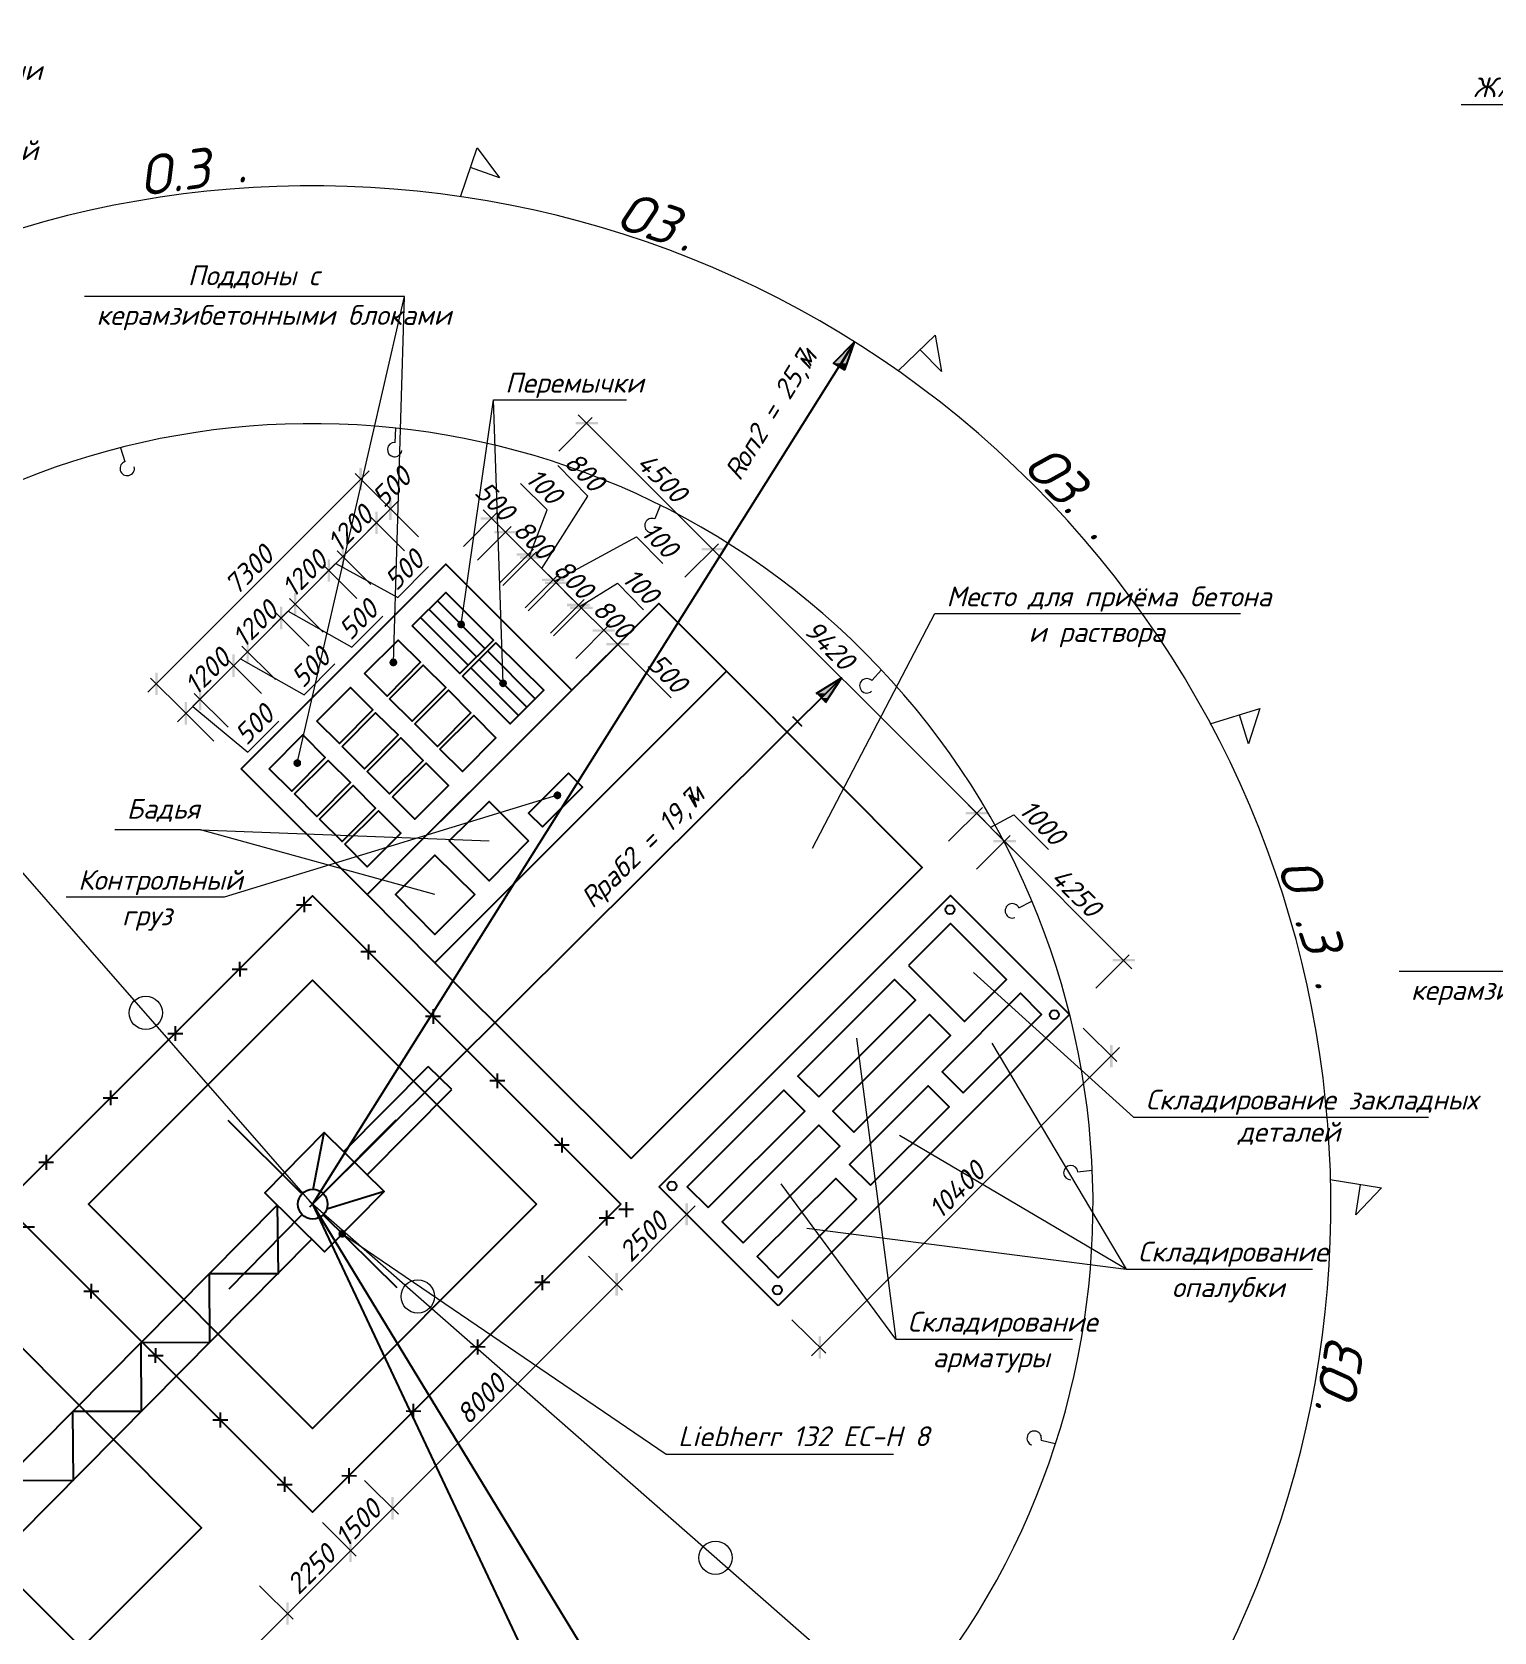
# Model space of a CAD drawing. Header units: millimetres. Extents: x 2279 to 5236, y 896 to 2828.
# Drawn here: x 4580.9 to 4765.5, y 1738.5 to 1940.4 of the extents above; entities that cross this region are included whole.
import ezdxf

# ---------------------------------------------------------------- set-up
doc = ezdxf.new("R2010")
doc.units = ezdxf.units.MM
for name, color, linetype in [('PDF _!!ОСНОВНАЯ', 7, 'Continuous'), ('PDF _!!ТОНКАЯ', 7, 'Continuous'), ('PDF _0', 7, 'Continuous'), ('PDF _СПДС_!!ТОНКАЯ', 7, 'Continuous'), ('PDF _Текст', 7, 'Continuous')]:
    doc.layers.add(name, color=color, linetype=linetype)
doc.styles.add('PDF ISOCPEUR Italic', font='isocpeui.ttf')

msp = doc.modelspace()

# ---------------------------------------------------------------- linework, layer by layer
at = {"layer": 'PDF _!!ОСНОВНАЯ', "lineweight": 20}
for points in [[(4635, 1919.62), (4637.11, 1925.81), (4639.91, 1922.04), (4636.27, 1923.31)], [(4690.2, 1897.61), (4694.9, 1902.18), (4695.71, 1897.57), (4693, 1900.32)], [(4729.62, 1853.12), (4735.88, 1855.06), (4734.48, 1850.58), (4733.34, 1854.26)], [(4744.77, 1795.63), (4751.25, 1794.57), (4747.99, 1791.18), (4748.62, 1794.99)]]:
    msp.add_lwpolyline(points, dxfattribs=at)
at = {"layer": 'PDF _!!ОСНОВНАЯ', "lineweight": 25}
for points in [[(4631.78, 1822.97), (4668.57, 1859.76), (4660.02, 1868.31), (4623.23, 1831.57)], [(4656.55, 1798.25), (4693.29, 1835), (4668.57, 1859.76), (4631.78, 1822.97)], [(4645.37, 1840.12), (4650.41, 1845.12), (4648.63, 1846.89), (4643.59, 1841.86)], [(4643.59, 1838.34), (4638.6, 1833.3), (4633.56, 1838.34), (4638.6, 1843.34)], [(4636.82, 1831.57), (4631.78, 1826.53), (4626.78, 1831.57), (4631.78, 1836.56)], [(4675.09, 1779.67), (4660.06, 1794.69), (4696.85, 1831.48), (4711.88, 1816.45)], [(4691.56, 1822.64), (4698.63, 1815.57), (4703.92, 1820.86), (4696.85, 1827.93)], [(4680.21, 1806.04), (4692.45, 1818.23), (4689.78, 1820.86), (4677.59, 1808.67)], [(4698.46, 1806.55), (4708.32, 1816.45), (4705.7, 1819.12), (4695.79, 1809.22)], [(4684.66, 1801.6), (4696.85, 1813.79), (4694.18, 1816.45), (4681.99, 1804.26)], [(4686.77, 1794.91), (4696.68, 1804.77), (4694.01, 1807.44), (4684.11, 1797.53)], [(4666.28, 1792.07), (4678.48, 1804.26), (4675.81, 1806.89), (4663.62, 1794.69)], [(4670.69, 1787.63), (4682.88, 1799.82), (4680.21, 1802.48), (4668.02, 1790.29)], [(4675.09, 1783.22), (4684.99, 1793.13), (4682.37, 1795.75), (4672.46, 1785.89)]]:
    msp.add_lwpolyline(points, close=True, dxfattribs=at)
for centre in [(4696.78, 1829.68), (4709.95, 1816.43), (4661.69, 1794.8), (4674.98, 1781.68)]:
    msp.add_circle(centre, 0.572, dxfattribs=at)
at = {"layer": 'PDF _!!ОСНОВНАЯ', "lineweight": 20}
for centre in [(4595.27, 1816.65), (4629.6, 1780.87), (4667.19, 1747.89)]:
    msp.add_circle(centre, 2.1, dxfattribs=at)
at = {"layer": 'PDF _!!ТОНКАЯ', "lineweight": 20}
for points in [[(4614.38, 1848.16), (4627.93, 1907.05), (4587.54, 1907.05)], [(4626.53, 1860.86), (4627.93, 1907.05)], [(4635.08, 1865.65), (4639.15, 1894.01), (4655.95, 1894.01)], [(4640.37, 1858.24), (4639.15, 1894.01)], [(4649.86, 1892.11), (4667.89, 1874.07)], [(4626.78, 1890.46), (4626.7, 1888.59)], [(4647.4, 1887.53), (4651.63, 1891.77)], [(4592.07, 1887.96), (4592.62, 1886.22)], [(4623.48, 1885.04), (4595.54, 1857.1)], [(4625.94, 1880.47), (4621.7, 1884.7)], [(4646.72, 1871.28), (4645.28, 1872.72), (4651.08, 1881.86), (4647.27, 1885.71)], [(4643.72, 1874.28), (4645.92, 1880.13), (4642.58, 1883.47)], [(4623.31, 1877.42), (4627.21, 1881.31)], [(4629.71, 1876.7), (4625.43, 1880.97)], [(4641.77, 1876.23), (4637.88, 1880.13)], [(4625.43, 1879.53), (4619.08, 1873.18)], [(4635.38, 1875.51), (4639.65, 1879.79)], [(4644.61, 1873.4), (4639.65, 1878.35)], [(4643.55, 1874.45), (4642.11, 1875.89)], [(4646.89, 1871.11), (4657.22, 1876.7), (4660.53, 1873.35)], [(4701.21, 1840.8), (4665.77, 1876.23)], [(4621.2, 1875.3), (4617.3, 1871.41)], [(4647.78, 1870.22), (4642.83, 1875.17)], [(4643.89, 1874.11), (4643.55, 1874.45), (4643.89, 1874.11)], [(4643.89, 1874.11), (4645.28, 1872.72)], [(4613.07, 1867.17), (4619.42, 1873.52)], [(4619.25, 1873.35), (4627.08, 1869.08), (4630.98, 1872.97)], [(4650.96, 1867.04), (4646, 1872)], [(4647.06, 1870.94), (4646.72, 1871.28), (4647.06, 1870.94)], [(4649.9, 1868.1), (4648.46, 1869.5), (4647.06, 1870.94)], [(4650.07, 1867.93), (4654.81, 1870.86), (4658.11, 1867.51)], [(4615.18, 1869.29), (4611.29, 1865.39)], [(4654.13, 1863.87), (4649.18, 1868.82)], [(4650.24, 1867.76), (4649.9, 1868.1), (4650.24, 1867.76)], [(4650.24, 1867.76), (4651.68, 1866.33)], [(4613.41, 1867.51), (4607.06, 1861.16)], [(4613.24, 1867.34), (4621.28, 1862.81), (4625.18, 1866.71)], [(4655.91, 1862.09), (4652.02, 1865.99)], [(4651.3, 1859.64), (4655.57, 1863.87)], [(4609.17, 1863.28), (4605.28, 1859.38)], [(4661.58, 1856.42), (4654.85, 1863.15)], [(4607.4, 1861.5), (4601.04, 1855.15)], [(4607.23, 1861.33), (4615.27, 1856.8), (4619.16, 1860.69)], [(4688.13, 1859.93), (4686.9, 1858.58)], [(4600.16, 1854.64), (4595.88, 1858.87)], [(4603.16, 1857.27), (4599.27, 1853.37)], [(4603.88, 1850.92), (4599.65, 1855.15)], [(4601.21, 1855.32), (4608.16, 1849.56), (4612.05, 1853.46)], [(4647.23, 1844.1), (4605.15, 1831.23), (4585.21, 1831.23)], [(4699.09, 1842.91), (4704.72, 1837.24)], [(4701.93, 1840.08), (4704.85, 1841.64), (4709.21, 1837.28)], [(4702.61, 1839.36), (4719.75, 1822.21)], [(4707.09, 1830.72), (4705.44, 1829.88)], [(4715.18, 1819.76), (4719.41, 1823.99)], [(4713.61, 1814.72), (4717.85, 1810.49)], [(4679.32, 1773.36), (4718.19, 1812.26)], [(4714.76, 1796.77), (4712.89, 1796.56)], [(4660.02, 1794.74), (4664.25, 1790.5)], [(4664.63, 1792.28), (4653.67, 1781.32)], [(4620.1, 1788.77), (4660.95, 1760.95), (4689.65, 1760.95)], [(4655.78, 1783.43), (4625.39, 1753.04)], [(4676.82, 1777.93), (4681.1, 1773.7)], [(4710.06, 1762.27), (4708.28, 1762.69)], [(4627.5, 1755.15), (4620.1, 1747.75)], [(4622.21, 1749.86), (4612.14, 1739.79)], [(4614.25, 1741.9), (4590.59, 1718.24)]]:
    msp.add_lwpolyline(points, dxfattribs=at)
msp.add_lwpolyline([(4660.19, 1880.68), (4659.51, 1878.98, 2.267543), (4659.95, 1877.72)], format="xyb", dxfattribs=at)
for points in [[(4623.69, 1879.19), (4627.93, 1874.96)], [(4641.39, 1878.01), (4637.16, 1873.78)], [(4667.55, 1875.85), (4663.32, 1871.62)], [(4619.42, 1874.96), (4623.69, 1870.69)], [(4644.23, 1875.17), (4639.99, 1870.94)], [(4644.61, 1874.83), (4640.33, 1870.56)], [(4617.68, 1873.18), (4621.92, 1868.95)], [(4647.4, 1872), (4643.17, 1867.76)], [(4647.78, 1871.66), (4643.55, 1867.38)], [(4613.41, 1868.95), (4617.68, 1864.67)], [(4650.62, 1868.82), (4646.34, 1864.55)], [(4650.96, 1868.44), (4646.72, 1864.21)], [(4611.67, 1867.17), (4615.9, 1862.94)], [(4653.79, 1865.65), (4649.56, 1861.37)], [(4607.4, 1862.94), (4611.67, 1858.71)], [(4605.66, 1861.16), (4609.89, 1856.93)], [(4601.38, 1856.93), (4605.66, 1852.69)], [(4700.87, 1842.58), (4696.59, 1838.3)], [(4704.38, 1839.02), (4700.15, 1834.79)], [(4655.45, 1781.66), (4651.17, 1785.93)], [(4627.17, 1753.38), (4622.89, 1757.65)], [(4621.83, 1748.08), (4617.6, 1752.32)], [(4613.87, 1740.13), (4609.64, 1744.36)]]:
    msp.add_lwpolyline(points, close=True, dxfattribs=at)
at = {"layer": 'PDF _!!ТОНКАЯ', "lineweight": 25}
for points in [[(4607.31, 1847.44), (4633.13, 1873.27), (4649.05, 1857.35), (4623.23, 1831.57)], [(4628.9, 1865.48), (4633.13, 1869.71), (4639.15, 1863.7), (4634.91, 1859.47)], [(4622.89, 1859.47), (4627.12, 1863.7), (4629.96, 1860.91), (4625.73, 1856.63)], [(4635.25, 1859.13), (4639.48, 1863.36), (4645.5, 1857.35), (4641.26, 1853.12)], [(4626.06, 1856.29), (4630.3, 1860.53), (4633.13, 1857.69), (4628.9, 1853.46)], [(4616.88, 1853.46), (4621.11, 1857.69), (4623.95, 1854.89), (4619.71, 1850.62)], [(4629.24, 1853.12), (4633.47, 1857.35), (4636.31, 1854.51), (4632.08, 1850.28)], [(4620.05, 1850.28), (4624.29, 1854.51), (4627.12, 1851.72), (4622.89, 1847.44)], [(4632.41, 1849.94), (4636.69, 1854.18), (4639.48, 1851.34), (4635.25, 1847.11)], [(4610.87, 1847.44), (4615.1, 1851.72), (4617.94, 1848.88), (4613.7, 1844.61)], [(4623.23, 1847.11), (4627.46, 1851.34), (4630.3, 1848.5), (4626.06, 1844.27)], [(4614.04, 1844.27), (4618.28, 1848.5), (4621.11, 1845.71), (4616.88, 1841.43)], [(4626.4, 1843.93), (4630.68, 1848.16), (4633.47, 1845.33), (4629.24, 1841.09)], [(4617.22, 1841.09), (4621.45, 1845.33), (4624.29, 1842.49), (4620.05, 1838.26)], [(4620.39, 1837.92), (4624.67, 1842.15), (4627.46, 1839.32), (4623.23, 1835.08)], [(4655.23, 1792.49), (4616.33, 1753.63), (4577.42, 1792.49), (4616.33, 1831.4)], [(4644.61, 1792.49), (4616.33, 1764.21), (4588.05, 1792.49), (4616.33, 1820.77)]]:
    msp.add_lwpolyline(points, close=True, dxfattribs=at)
for points in [[(4638.09, 1862.64), (4632.08, 1868.65)], [(4635.97, 1860.53), (4629.96, 1866.54)], [(4637.03, 1861.58), (4631.02, 1867.6)], [(4634.91, 1859.47), (4628.9, 1865.48)], [(4644.44, 1856.29), (4638.43, 1862.3)], [(4642.32, 1854.18), (4636.31, 1860.19)], [(4643.38, 1855.23), (4637.37, 1861.25)], [(4641.26, 1853.12), (4635.25, 1859.13)], [(4614.3, 1830.3), (4616.2, 1830.3)], [(4615.23, 1831.27), (4615.27, 1829.37)], [(4624.33, 1824.33), (4622.42, 1824.33)], [(4623.4, 1825.26), (4623.36, 1823.4)], [(4606.17, 1822.17), (4608.07, 1822.17)], [(4607.1, 1823.1), (4607.14, 1821.24)], [(4632.46, 1816.2), (4630.59, 1816.2)], [(4631.53, 1817.13), (4631.53, 1815.27)], [(4598.04, 1814.04), (4599.94, 1814.04)], [(4598.97, 1814.97), (4598.97, 1813.11)], [(4633.9, 1806.97), (4630.93, 1809.89)], [(4640.59, 1808.07), (4638.72, 1808.07)], [(4639.65, 1809), (4639.65, 1807.14)], [(4589.91, 1805.91), (4591.77, 1805.91)], [(4590.84, 1806.84), (4590.84, 1804.98)], [(4614.89, 1793.89), (4605.66, 1803.08)], [(4617.72, 1793.93), (4626.87, 1803.16)], [(4625.35, 1794.1), (4617.85, 1786.48), (4610.32, 1793.93), (4617.81, 1801.55), (4625.35, 1794.1), (4618.11, 1791.86)], [(4616.41, 1794.36), (4617.81, 1801.55)], [(4648.71, 1799.94), (4646.85, 1799.94)], [(4647.78, 1800.88), (4647.78, 1799.01)], [(4581.78, 1797.79), (4583.65, 1797.79)], [(4582.71, 1798.72), (4582.71, 1796.85)], [(4611.88, 1792.37), (4611.97, 1783.73), (4603.33, 1783.73)], [(4605.79, 1781.83), (4614.93, 1791.1)], [(4615.99, 1792.15), (4616.67, 1792.87)], [(4616.67, 1792.15), (4615.99, 1792.83)], [(4627, 1781.95), (4617.72, 1791.1)], [(4653.46, 1789.83), (4653.46, 1791.69)], [(4656.84, 1791.82), (4654.98, 1791.82)], [(4655.91, 1792.75), (4655.91, 1790.88)], [(4579.33, 1789.66), (4581.23, 1789.66)], [(4654.39, 1790.76), (4652.52, 1790.76)], [(4603.29, 1783.69), (4603.33, 1775.05), (4594.69, 1775.01)], [(4645.33, 1781.66), (4645.33, 1783.56)], [(4587.46, 1781.53), (4589.36, 1781.53)], [(4588.39, 1780.6), (4588.43, 1782.46)], [(4646.26, 1782.63), (4644.4, 1782.63)], [(4554.01, 1756.97), (4575.52, 1778.48), (4602.31, 1751.68), (4587.12, 1736.48)], [(4594.65, 1774.97), (4594.69, 1766.33), (4586.06, 1766.33)], [(4637.2, 1773.53), (4637.2, 1775.43)], [(4595.58, 1773.4), (4597.49, 1773.4)], [(4596.52, 1772.47), (4596.56, 1774.33)], [(4638.13, 1774.46), (4636.27, 1774.5)], [(4629.07, 1765.4), (4629.07, 1767.3)], [(4586.02, 1766.29), (4586.1, 1757.65), (4577.46, 1757.61)], [(4603.75, 1765.27), (4605.62, 1765.27)], [(4604.69, 1764.34), (4604.69, 1766.2)], [(4630, 1766.33), (4628.14, 1766.37)], [(4560.36, 1763.32), (4587.16, 1736.53), (4580.81, 1730.18), (4591.22, 1719.76), (4588.77, 1713.79), (4603.88, 1707.53), (4582.76, 1656.43), (4578.52, 1658.21)], [(4620.94, 1757.27), (4620.94, 1759.18)], [(4611.88, 1757.14), (4613.75, 1757.14)], [(4612.81, 1756.21), (4612.81, 1758.08)], [(4621.87, 1758.2), (4620.01, 1758.24)]]:
    msp.add_lwpolyline(points, dxfattribs=at)
msp.add_circle((4616.35, 1792.51), 1.88, dxfattribs=at)
at = {"layer": 'PDF _!!ТОНКАЯ', "lineweight": 20}
for centre, start, end in [((4626.68, 1887.73), 86.7977, 351.6067), ((4592.94, 1885.35), 107.1552, 11.9641), ((4686.29, 1857.92), 46.0819, 310.8908), ((4704.66, 1829.52), 25.7247, 290.5337), ((4712.03, 1796.49), 5.3668, 270.1757), ((4707.41, 1762.97), 345.0091, 249.8181)]:
    msp.add_arc(centre, 0.91, start, end, dxfattribs=at)
at = {"layer": 'PDF _!!ТОНКАЯ', "transparency": 33554559}
for points in [[(4635.08, 1865.65), (4634.66, 1865.9), (4634.57, 1865.65)], [(4634.83, 1866.11), (4635.08, 1865.65), (4634.66, 1865.9)], [(4635.08, 1866.16), (4634.83, 1866.11), (4635.08, 1865.65)], [(4635.08, 1865.65), (4635.34, 1866.11), (4635.08, 1866.16)], [(4635.51, 1865.9), (4635.08, 1865.65), (4635.34, 1866.11)], [(4635.59, 1865.65), (4635.51, 1865.9), (4635.08, 1865.65)], [(4634.57, 1865.65), (4634.66, 1865.39), (4635.08, 1865.65)], [(4634.66, 1865.39), (4635.08, 1865.65), (4634.83, 1865.22)], [(4635.08, 1865.65), (4634.83, 1865.22), (4635.08, 1865.18)], [(4635.08, 1865.18), (4635.34, 1865.22), (4635.08, 1865.65)], [(4635.34, 1865.22), (4635.08, 1865.65), (4635.51, 1865.39)], [(4635.08, 1865.65), (4635.51, 1865.39), (4635.59, 1865.65)], [(4626.53, 1860.86), (4626.11, 1861.12), (4626.02, 1860.86)], [(4626.02, 1860.86), (4626.11, 1860.61), (4626.53, 1860.86)], [(4626.28, 1861.33), (4626.53, 1860.86), (4626.11, 1861.12)], [(4626.11, 1860.61), (4626.53, 1860.86), (4626.28, 1860.44)], [(4626.53, 1861.37), (4626.28, 1861.33), (4626.53, 1860.86)], [(4626.53, 1860.86), (4626.28, 1860.44), (4626.53, 1860.36)], [(4626.53, 1860.86), (4626.78, 1861.33), (4626.53, 1861.37)], [(4626.95, 1861.12), (4626.53, 1860.86), (4626.78, 1861.33)], [(4627.04, 1860.86), (4626.95, 1861.12), (4626.53, 1860.86)], [(4626.53, 1860.36), (4626.78, 1860.44), (4626.53, 1860.86)], [(4626.78, 1860.44), (4626.53, 1860.86), (4626.95, 1860.61)], [(4626.53, 1860.86), (4626.95, 1860.61), (4627.04, 1860.86)], [(4640.37, 1858.24), (4639.95, 1858.49), (4639.87, 1858.24)], [(4639.87, 1858.24), (4639.95, 1857.99), (4640.37, 1858.24)], [(4640.12, 1858.66), (4640.37, 1858.24), (4639.95, 1858.49)], [(4639.95, 1857.99), (4640.37, 1858.24), (4640.12, 1857.82)], [(4640.37, 1858.75), (4640.12, 1858.66), (4640.37, 1858.24)], [(4640.37, 1858.24), (4640.12, 1857.82), (4640.37, 1857.73)], [(4640.37, 1858.24), (4640.63, 1858.66), (4640.37, 1858.75)], [(4640.8, 1858.49), (4640.37, 1858.24), (4640.63, 1858.66)], [(4640.88, 1858.24), (4640.8, 1858.49), (4640.37, 1858.24)], [(4640.37, 1857.73), (4640.63, 1857.82), (4640.37, 1858.24)], [(4640.63, 1857.82), (4640.37, 1858.24), (4640.8, 1857.99)], [(4640.37, 1858.24), (4640.8, 1857.99), (4640.88, 1858.24)], [(4614.38, 1848.16), (4613.96, 1848.42), (4613.91, 1848.16)], [(4613.91, 1848.16), (4613.96, 1847.91), (4614.38, 1848.16)], [(4614.17, 1848.59), (4614.38, 1848.16), (4613.96, 1848.42)], [(4613.96, 1847.91), (4614.38, 1848.16), (4614.17, 1847.74)], [(4614.38, 1848.67), (4614.17, 1848.59), (4614.38, 1848.16)], [(4614.38, 1848.16), (4614.17, 1847.74), (4614.38, 1847.66)], [(4614.38, 1848.16), (4614.63, 1848.59), (4614.38, 1848.67)], [(4614.85, 1848.42), (4614.38, 1848.16), (4614.63, 1848.59)], [(4614.89, 1848.16), (4614.85, 1848.42), (4614.38, 1848.16)], [(4614.38, 1847.66), (4614.63, 1847.74), (4614.38, 1848.16)], [(4614.63, 1847.74), (4614.38, 1848.16), (4614.85, 1847.91)], [(4614.38, 1848.16), (4614.85, 1847.91), (4614.89, 1848.16)], [(4647.23, 1844.1), (4646.81, 1844.35), (4646.72, 1844.1)], [(4646.72, 1844.1), (4646.81, 1843.85), (4647.23, 1844.1)], [(4646.98, 1844.52), (4647.23, 1844.1), (4646.81, 1844.35)], [(4646.81, 1843.85), (4647.23, 1844.1), (4646.98, 1843.68)], [(4647.23, 1844.61), (4646.98, 1844.52), (4647.23, 1844.1)], [(4647.23, 1844.1), (4646.98, 1843.68), (4647.23, 1843.59)], [(4647.23, 1844.1), (4647.49, 1844.52), (4647.23, 1844.61)], [(4647.66, 1844.35), (4647.23, 1844.1), (4647.49, 1844.52)], [(4647.74, 1844.1), (4647.66, 1844.35), (4647.23, 1844.1)], [(4647.23, 1843.59), (4647.49, 1843.68), (4647.23, 1844.1)], [(4647.49, 1843.68), (4647.23, 1844.1), (4647.66, 1843.85)], [(4647.23, 1844.1), (4647.66, 1843.85), (4647.74, 1844.1)], [(4620.1, 1788.77), (4619.63, 1789.02), (4619.59, 1788.77)], [(4619.84, 1789.19), (4620.1, 1788.77), (4619.63, 1789.02)], [(4620.1, 1789.28), (4619.84, 1789.19), (4620.1, 1788.77)], [(4620.1, 1788.77), (4620.35, 1789.19), (4620.1, 1789.28)], [(4620.52, 1789.02), (4620.1, 1788.77), (4620.35, 1789.19)], [(4620.56, 1788.77), (4620.52, 1789.02), (4620.1, 1788.77)], [(4619.59, 1788.77), (4619.63, 1788.51), (4620.1, 1788.77)], [(4619.63, 1788.51), (4620.1, 1788.77), (4619.84, 1788.34)], [(4620.1, 1788.77), (4619.84, 1788.34), (4620.1, 1788.26)], [(4620.1, 1788.26), (4620.35, 1788.34), (4620.1, 1788.77)], [(4620.35, 1788.34), (4620.1, 1788.77), (4620.52, 1788.51)], [(4620.1, 1788.77), (4620.52, 1788.51), (4620.56, 1788.77)]]:
    msp.add_solid(points, dxfattribs=at)
at = {"layer": 'PDF _0', "lineweight": 20}
msp.add_lwpolyline([(4798.62, 1632.6), (4616.33, 1792.49), (4459.01, 1972.42)], dxfattribs=at)
at = {"layer": 'PDF _0', "lineweight": 25}
for points in [[(4683.94, 1900.07), (4616.33, 1792.49), (4699.43, 1616.08), (4697.82, 1619.47)], [(4684.7, 1901.29), (4682.79, 1898.12)], [(4683.47, 1897.78), (4682.07, 1898.63)], [(4680.42, 1856.29), (4683.09, 1858.92), (4616.33, 1792.49), (4742.44, 1585.39), (4740.5, 1588.57)], [(4679.91, 1856.97), (4683.09, 1858.92), (4681.02, 1855.78)], [(4620.26, 1799.14), (4630.93, 1809.89)], [(4623.23, 1796.22), (4633.9, 1806.97)], [(4617.81, 1801.55), (4625.35, 1794.1)], [(4611.88, 1792.37), (4513.29, 1692.88), (4512.65, 1687.88), (4517.48, 1688.39), (4616.24, 1788.09)]]:
    msp.add_lwpolyline(points, dxfattribs=at)
for points in [[(4684.7, 1901.29), (4683.47, 1897.78), (4682.07, 1898.63)], [(4676.95, 1854.01), (4678.05, 1852.86)]]:
    msp.add_lwpolyline(points, close=True, dxfattribs=at)
at = {"layer": 'PDF _0', "lineweight": 20}
for radius in [128.51, 98.49]:
    msp.add_arc((4616.35, 1792.51), radius, 318.7463, 131.1658, dxfattribs=at)
at = {"layer": 'PDF _0', "transparency": 33554559}
for points in [[(4684.7, 1901.29), (4683.05, 1898.63), (4682.07, 1898.63)], [(4683.77, 1898.63), (4684.7, 1901.29), (4683.05, 1898.63)], [(4683.05, 1898.63), (4682.07, 1898.63), (4682.79, 1898.2)], [(4683.05, 1898.63), (4682.79, 1898.2), (4683.6, 1898.2)], [(4682.79, 1898.2), (4683.6, 1898.2), (4683.47, 1897.78)], [(4683.05, 1898.63), (4683.77, 1898.63), (4683.6, 1898.2)], [(4652.35, 1890.92), (4652.35, 1891.22), (4649.52, 1890.92)], [(4652.35, 1891.22), (4649.52, 1890.92), (4649.52, 1891.22)], [(4622.25, 1882.58), (4622.55, 1882.58), (4622.25, 1885.42)], [(4622.55, 1882.58), (4622.25, 1885.42), (4622.55, 1885.42)], [(4624.54, 1879.91), (4624.24, 1879.91), (4624.54, 1877.08)], [(4624.24, 1879.91), (4624.54, 1877.08), (4624.24, 1877.08)], [(4624.24, 1877.08), (4624.54, 1877.08), (4624.24, 1879.91)], [(4624.54, 1877.08), (4624.24, 1879.91), (4624.54, 1879.91)], [(4625.98, 1878.86), (4626.32, 1878.86), (4625.98, 1881.65)], [(4626.32, 1878.86), (4625.98, 1881.65), (4626.32, 1881.65)], [(4640.33, 1878.9), (4640.33, 1879.19), (4637.54, 1878.9)], [(4640.33, 1879.19), (4637.54, 1878.9), (4637.54, 1879.19)], [(4642.11, 1877.16), (4642.11, 1877.46), (4639.27, 1877.16)], [(4642.11, 1877.46), (4639.27, 1877.16), (4639.27, 1877.46)], [(4639.27, 1877.46), (4639.27, 1877.16), (4642.11, 1877.46)], [(4639.27, 1877.16), (4642.11, 1877.46), (4642.11, 1877.16)], [(4618.23, 1871.07), (4618.53, 1871.07), (4618.23, 1873.9)], [(4618.53, 1871.07), (4618.23, 1873.9), (4618.53, 1873.9)], [(4618.53, 1873.9), (4618.23, 1873.9), (4618.53, 1871.07)], [(4618.23, 1873.9), (4618.53, 1871.07), (4618.23, 1871.07)], [(4620.01, 1872.84), (4620.31, 1872.84), (4620.01, 1875.64)], [(4620.31, 1872.84), (4620.01, 1875.64), (4620.31, 1875.64)], [(4620.31, 1875.64), (4620.01, 1875.64), (4620.31, 1872.84)], [(4620.01, 1875.64), (4620.31, 1872.84), (4620.01, 1872.84)], [(4642.11, 1874.62), (4642.11, 1874.33), (4644.95, 1874.62)], [(4642.11, 1874.33), (4644.95, 1874.62), (4644.95, 1874.33)], [(4642.11, 1874.62), (4642.11, 1874.33), (4644.95, 1874.62)], [(4642.11, 1874.33), (4644.95, 1874.62), (4644.95, 1874.33)], [(4645.28, 1873.95), (4645.28, 1874.28), (4642.49, 1873.95)], [(4645.28, 1874.28), (4642.49, 1873.95), (4642.49, 1874.28)], [(4645.28, 1873.95), (4645.28, 1874.28), (4642.49, 1873.95)], [(4645.28, 1874.28), (4642.49, 1873.95), (4642.49, 1874.28)], [(4668.27, 1875), (4668.27, 1875.3), (4665.44, 1875)], [(4668.27, 1875.3), (4665.44, 1875), (4665.44, 1875.3)], [(4665.44, 1875.3), (4665.44, 1875), (4668.27, 1875.3)], [(4665.44, 1875), (4668.27, 1875.3), (4668.27, 1875)], [(4645.28, 1871.45), (4645.28, 1871.15), (4648.12, 1871.45)], [(4645.28, 1871.15), (4648.12, 1871.45), (4648.12, 1871.15)], [(4645.28, 1871.45), (4645.28, 1871.15), (4648.12, 1871.45)], [(4645.28, 1871.15), (4648.12, 1871.45), (4648.12, 1871.15)], [(4648.46, 1870.77), (4648.46, 1871.07), (4645.67, 1870.77)], [(4648.46, 1871.07), (4645.67, 1870.77), (4645.67, 1871.07)], [(4648.46, 1870.77), (4648.46, 1871.07), (4645.67, 1870.77)], [(4648.46, 1871.07), (4645.67, 1870.77), (4645.67, 1871.07)], [(4612.22, 1865.06), (4612.52, 1865.06), (4612.22, 1867.89)], [(4612.52, 1865.06), (4612.22, 1867.89), (4612.52, 1867.89)], [(4612.52, 1867.89), (4612.22, 1867.89), (4612.52, 1865.06)], [(4612.22, 1867.89), (4612.52, 1865.06), (4612.22, 1865.06)], [(4614.3, 1869.63), (4614, 1869.63), (4614.3, 1866.83)], [(4614, 1869.63), (4614.3, 1866.83), (4614, 1866.83)], [(4614, 1866.83), (4614.3, 1866.83), (4614, 1869.63)], [(4614.3, 1866.83), (4614, 1869.63), (4614.3, 1869.63)], [(4648.46, 1868.27), (4648.46, 1867.93), (4651.3, 1868.27)], [(4648.46, 1867.93), (4651.3, 1868.27), (4651.3, 1867.93)], [(4648.46, 1868.27), (4648.46, 1867.93), (4651.3, 1868.27)], [(4648.46, 1867.93), (4651.3, 1868.27), (4651.3, 1867.93)], [(4651.68, 1867.6), (4651.68, 1867.89), (4648.84, 1867.6)], [(4651.68, 1867.89), (4648.84, 1867.6), (4648.84, 1867.89)], [(4651.68, 1867.6), (4651.68, 1867.89), (4648.84, 1867.6)], [(4651.68, 1867.89), (4648.84, 1867.6), (4648.84, 1867.89)], [(4654.47, 1864.76), (4654.47, 1865.06), (4651.68, 1864.76)], [(4654.47, 1865.06), (4651.68, 1864.76), (4651.68, 1865.06)], [(4651.68, 1865.06), (4651.68, 1864.76), (4654.47, 1865.06)], [(4651.68, 1864.76), (4654.47, 1865.06), (4654.47, 1864.76)], [(4606.51, 1861.88), (4606.21, 1861.88), (4606.51, 1859.04)], [(4606.21, 1861.88), (4606.51, 1859.04), (4606.21, 1859.04)], [(4606.21, 1859.04), (4606.51, 1859.04), (4606.21, 1861.88)], [(4606.51, 1859.04), (4606.21, 1861.88), (4606.51, 1861.88)], [(4608.28, 1863.62), (4607.99, 1863.62), (4608.28, 1860.82)], [(4607.99, 1863.62), (4608.28, 1860.82), (4607.99, 1860.82)], [(4607.99, 1860.82), (4608.28, 1860.82), (4607.99, 1863.62)], [(4608.28, 1860.82), (4607.99, 1863.62), (4608.28, 1863.62)], [(4653.41, 1863.32), (4653.41, 1863.02), (4656.25, 1863.32)], [(4653.41, 1863.02), (4656.25, 1863.32), (4656.25, 1863.02)], [(4596.77, 1859.59), (4596.47, 1859.59), (4596.77, 1856.76)], [(4596.47, 1859.59), (4596.77, 1856.76), (4596.47, 1856.76)], [(4602.27, 1857.6), (4601.98, 1857.6), (4602.27, 1854.81)], [(4601.98, 1857.6), (4602.27, 1854.81), (4601.98, 1854.81)], [(4601.98, 1854.81), (4602.27, 1854.81), (4601.98, 1857.6)], [(4602.27, 1854.81), (4601.98, 1857.6), (4602.27, 1857.6)], [(4683.09, 1858.92), (4679.91, 1856.97), (4681.06, 1856.97)], [(4683.09, 1858.92), (4680.46, 1856.38), (4681.4, 1856.38)], [(4683.09, 1858.92), (4681.06, 1856.97), (4681.06, 1856.97)], [(4683.09, 1858.92), (4681.4, 1856.38), (4681.4, 1856.38)], [(4600.49, 1855.87), (4600.2, 1855.87), (4600.49, 1853.03)], [(4600.2, 1855.87), (4600.49, 1853.03), (4600.2, 1853.03)], [(4679.91, 1856.97), (4681.06, 1856.97), (4680.46, 1856.38)], [(4680.46, 1856.38), (4681.4, 1856.38), (4681.02, 1855.78)], [(4698.75, 1841.98), (4698.75, 1841.69), (4701.55, 1841.98)], [(4698.75, 1841.69), (4701.55, 1841.98), (4701.55, 1841.69)], [(4701.55, 1841.69), (4701.55, 1841.98), (4698.75, 1841.69)], [(4701.55, 1841.98), (4698.75, 1841.69), (4698.75, 1841.98)], [(4702.27, 1838.47), (4702.27, 1838.17), (4705.1, 1838.47)], [(4702.27, 1838.17), (4705.1, 1838.47), (4705.1, 1838.17)], [(4705.1, 1838.17), (4705.1, 1838.47), (4702.27, 1838.17)], [(4705.1, 1838.47), (4702.27, 1838.17), (4702.27, 1838.47)], [(4717.3, 1823.44), (4717.3, 1823.14), (4720.13, 1823.44)], [(4717.3, 1823.14), (4720.13, 1823.44), (4720.13, 1823.14)], [(4717, 1809.77), (4717.3, 1809.77), (4717, 1812.6)], [(4717.3, 1809.77), (4717, 1812.6), (4717.3, 1812.6)], [(4663.4, 1789.83), (4663.7, 1789.83), (4663.4, 1792.62)], [(4663.7, 1789.83), (4663.4, 1792.62), (4663.7, 1792.62)], [(4654.89, 1783.81), (4654.56, 1783.81), (4654.89, 1780.98)], [(4654.56, 1783.81), (4654.89, 1780.98), (4654.56, 1780.98)], [(4654.56, 1780.98), (4654.89, 1780.98), (4654.56, 1783.81)], [(4654.89, 1780.98), (4654.56, 1783.81), (4654.89, 1783.81)], [(4680.51, 1775.81), (4680.21, 1775.81), (4680.51, 1773.02)], [(4680.21, 1775.81), (4680.51, 1773.02), (4680.21, 1773.02)], [(4626.57, 1755.54), (4626.28, 1755.54), (4626.57, 1752.7)], [(4626.28, 1755.54), (4626.57, 1752.7), (4626.28, 1752.7)], [(4626.28, 1752.7), (4626.57, 1752.7), (4626.28, 1755.54)], [(4626.57, 1752.7), (4626.28, 1755.54), (4626.57, 1755.54)], [(4621.28, 1750.2), (4620.98, 1750.2), (4621.28, 1747.36)], [(4620.98, 1750.2), (4621.28, 1747.36), (4620.98, 1747.36)], [(4620.98, 1747.36), (4621.28, 1747.36), (4620.98, 1750.2)], [(4621.28, 1747.36), (4620.98, 1750.2), (4621.28, 1750.2)], [(4613.32, 1742.24), (4613.03, 1742.24), (4613.32, 1739.45)], [(4613.03, 1742.24), (4613.32, 1739.45), (4613.03, 1739.45)], [(4613.03, 1739.45), (4613.32, 1739.45), (4613.03, 1742.24)], [(4613.32, 1739.45), (4613.03, 1742.24), (4613.32, 1742.24)]]:
    msp.add_solid(points, dxfattribs=at)
at = {"layer": 'PDF _СПДС_!!ТОНКАЯ', "lineweight": 20}
for points in [[(4785.71, 1921.57), (4785.71, 1931.22), (4761.32, 1931.22)], [(4679.41, 1837.45), (4694.86, 1867.04), (4733.47, 1867.04)], [(4799.64, 1842.66), (4792.48, 1821.87), (4753.49, 1821.87)], [(4602.19, 1839.74), (4591.39, 1839.74)], [(4631.78, 1831.57), (4602.19, 1839.74), (4638.6, 1838.34)], [(4699.77, 1821.75), (4719.96, 1803.5), (4757.18, 1803.5)], [(4684.99, 1813.45), (4689.95, 1775.47), (4675.47, 1795.08)], [(4702.06, 1812.81), (4719.03, 1784.32), (4690.41, 1801.17)], [(4678.73, 1789.49), (4719.03, 1784.32), (4742.53, 1784.32)], [(4689.95, 1775.47), (4712.26, 1775.47)]]:
    msp.add_lwpolyline(points, dxfattribs=at)

# ---------------------------------------------------------------- texts
at = {"layer": 'PDF _Текст', "attachment_point": 7, "style": 'PDF ISOCPEUR Italic'}
for s, insert, char_height in [('Направление подачи', (4548.85, 1933.69), 2.4999), ('Ж/б монолитное', (4762.81, 1932.2), 2.4999), ('Строительный', (4559.05, 1923.57), 2.4999), ('Поддоны с', (4600.58, 1908.07), 2.5), ('керамзибетонными блоками', (4589.06, 1902.79), 2.4999), ('Перемычки', (4640.63, 1894.24), 2.5), ('Место для приёма бетона', (4696.34, 1867.27), 2.4999), ('и раствора', (4706.71, 1862.78), 2.5), ('Бадья', (4592.87, 1840.76), 2.5), ('Контрольный', (4586.74, 1831.5), 2.4999), ('груз', (4592.28, 1827.01), 2.5), ('керамзитобетонных блоков', (4754.97, 1817.61), 2.4999), ('Складирование закладных', (4721.49, 1803.77), 2.4999), ('деталей', (4733.13, 1799.99), 2.5), ('Складирование', (4720.51, 1784.59), 2.4999), ('опалубки', (4724.79, 1780.1), 2.5), ('Складирование', (4691.43, 1775.74), 2.4999), ('арматуры', (4694.6, 1771.25), 2.5), ('Liebherr 132 EC-H 8', (4662.47, 1761.97), 2.4999)]:
    msp.add_mtext(s, dxfattribs=dict(at, insert=insert, char_height=char_height))
for s, insert, char_height, rotation in [('О.З .', (4594.77, 1919.7), 5, 7.8127), ('ОЗ', (4654.37, 1915.79), 5, 341.2435), ('.', (4657.86, 1914.63), 5, 339.6753), ('.', (4662.35, 1913.06), 5, 342.1804), ('оп2 = 25,7', (4671.69, 1884.92), 2.5, 58.2438), ('м', (4678.98, 1897.65), 2.5, 58.5683), ('800', (4647.91, 1885.93), 2.5, 315), ('4500', (4657.05, 1885.84), 2.5, 315), ('R', (4670.26, 1883.64), 2.5, 57.4252), ('О', (4705.78, 1885.46), 5, 314.0608), ('1200 500', (4619.67, 1874.62), 2.5, 45), ('100', (4643.04, 1883.89), 2.5, 315), ('З. .', (4708.35, 1882.82), 5, 314.8778), ('500 800', (4636.63, 1882.22), 2.5, 315), ('100', (4657.65, 1877.12), 2.5, 315), ('7300', (4606.73, 1869.19), 2.5, 45), ('1200', (4613.91, 1868.91), 2.5, 45), ('500', (4626.91, 1869.8), 2.5, 45), ('800', (4646.51, 1872.38), 2.5, 315), ('100', (4655.23, 1871.28), 2.5, 315), ('1200', (4607.65, 1862.6), 2.5, 44.6925), ('500', (4621.11, 1863.53), 2.5, 45), ('800', (4651.51, 1867.38), 2.5, 315), ('9420', (4678.18, 1864.72), 2.5, 315), ('1200', (4601.64, 1856.59), 2.5, 44.6925), ('500', (4615.1, 1857.52), 2.5, 45), ('500', (4658.41, 1860.48), 2.5, 315), ('500', (4607.99, 1850.28), 2.5, 45), ('раб2 = 19,7', (4653.51, 1830.48), 2.4999, 44.5963), ('м', (4664.46, 1842.36), 2.5, 45), ('1000', (4705.32, 1842.07), 2.5, 315), ('4250', (4709.34, 1833.52), 2.5, 315), ('О .З .', (4738.05, 1835.24), 5, 287.7016), ('R', (4651.68, 1829.71), 2.5, 45), ('10400', (4695.58, 1790.5), 2.5, 45), ('2500', (4656.5, 1785.04), 2.5, 45), ('ОЗ', (4747.87, 1766.72), 5, 80.5323), ('8000', (4635.97, 1764.51), 2.5, 45), ('.', (4744.29, 1770.93), 5, 82.1448), ('.', (4743.52, 1766.23), 5, 82.1448), ('2250 1500', (4614.55, 1743.09), 2.5, 44.7034)]:
    msp.add_mtext(s, dxfattribs=dict(at, insert=insert, char_height=char_height, rotation=rotation))

doc.saveas('drawing.dxf')
